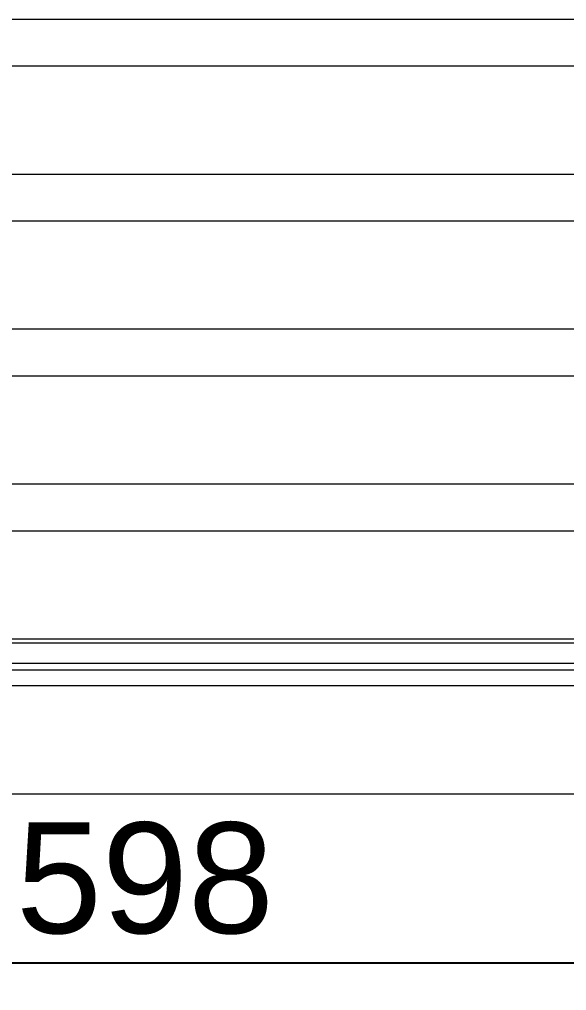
# Model space of a CAD drawing. Header units: millimetres. Extents: x -80 to 4518, y -398 to 2524.
# Drawn here: x 315.8 to 513.5, y -397.8 to -47.1 of the extents above; entities that cross this region are included whole.
import ezdxf

# ---------------------------------------------------------------- set-up
doc = ezdxf.new("R2010")
doc.units = ezdxf.units.MM
doc.layers.add('ZANO_R', color=7, linetype='Continuous', lineweight=0)
doc.layers.add('ZANO_W', color=1, linetype='Continuous', lineweight=0)
doc.styles.add('Arial', font='arial.ttf')
doc.styles.get("Standard").update_dxf_attribs({"font": 'ARIALUNI.TTF'})
doc.dimstyles.new('pl i ang', dxfattribs={"dimtxt": 50, "dimasz": 50, "dimexe": 1.25, "dimexo": 0.625, "dimgap": 10, "dimtad": 1, "dimtoh": 1, "dimtxsty": 'Standard', "dimcen": 2.5, "dimclrd": 1, "dimclre": 1, "dimclrt": 1, "dimadec": 0, "dimazin": 0, "dimtfac": 1, "dimtmove": 0, "dimatfit": 3, "dimfxl": 1, "dimarcsym": 1})

# ---------------------------------------------------------------- blocks, each defined once
blk = doc.blocks.new('*D399')
at = {"layer": 'ZANO_W', "color": 1, "lineweight": -2}
for p, q in [((62.24, -330.62), (62.24, -397.77)), ((660.05, -330.62), (660.05, -397.77)), ((102.24, -387.77), (620.05, -387.77))]:
    blk.add_line(p, q, dxfattribs=at)
at = {"layer": 'ZANO_W', "color": 1}
for points in [[(102.24, -381.1), (102.24, -394.43), (62.24, -387.77)], [(620.05, -394.43), (620.05, -381.1), (660.05, -387.77)]]:
    blk.add_solid(points, dxfattribs=at)
at = {"layer": 'ZANO_W', "color": 1, "insert": (361.15, -357.34), "char_height": 40, "attachment_point": 5, "style": 'Arial'}
blk.add_mtext('598', dxfattribs=at)

msp = doc.modelspace()

# ---------------------------------------------------------------- linework, layer by layer
at = {"layer": 'ZANO_R'}
for p, q in [((361.15, -47.05), (67.24, -47.05)), ((655.05, -47.05), (361.15, -47.05)), ((67.24, -63.84), (361.15, -63.84)), ((361.15, -63.84), (655.05, -63.84)), ((361.15, -103), (67.24, -103)), ((655.05, -103), (361.15, -103)), ((67.24, -119.79), (361.15, -119.79)), ((361.15, -119.79), (655.05, -119.79)), ((361.15, -158.95), (67.24, -158.95)), ((655.05, -158.95), (361.15, -158.95)), ((67.24, -175.74), (361.15, -175.74)), ((361.15, -175.74), (655.05, -175.74)), ((361.15, -214.9), (67.24, -214.9)), ((655.05, -214.9), (361.15, -214.9)), ((67.24, -231.69), (361.15, -231.69)), ((361.15, -231.69), (655.05, -231.69)), ((361.15, -270.85), (67.24, -270.85)), ((147.24, -272.13), (361.15, -272.13)), ((655.05, -270.85), (361.15, -270.85)), ((361.15, -272.13), (575.05, -272.13)), ((147.24, -279.58), (361.15, -279.58)), ((361.15, -279.58), (575.05, -279.58)), ((62.24, -281.98), (660.05, -281.98)), ((67.24, -287.64), (361.15, -287.64)), ((361.15, -287.64), (655.05, -287.64)), ((361.15, -326.8), (67.24, -326.8)), ((655.05, -326.8), (361.15, -326.8))]:
    msp.add_line(p, q, dxfattribs=at)

# ---------------------------------------------------------------- dimensions: what is measured, and where the dimension line sits
at = {"layer": 'ZANO_W'}
dim = msp.add_linear_dim(base=(660.05, -387.77), p1=(62.24, -320.62), p2=(660.05, -320.62), dimstyle='pl i ang', override={"dimtxt": 40, "dimasz": 40, "dimexe": 10, "dimexo": 10, "dimtoh": 0, "dimdec": 0, "dimtxsty": 'Arial', "dimtdec": 0, "dimtmove": 1}, dxfattribs=at)
dim.commit()
dim.dimension.update_dxf_attribs({"geometry": '*D399', "text_midpoint": (361.15, -357.34)})

doc.saveas('drawing.dxf')
